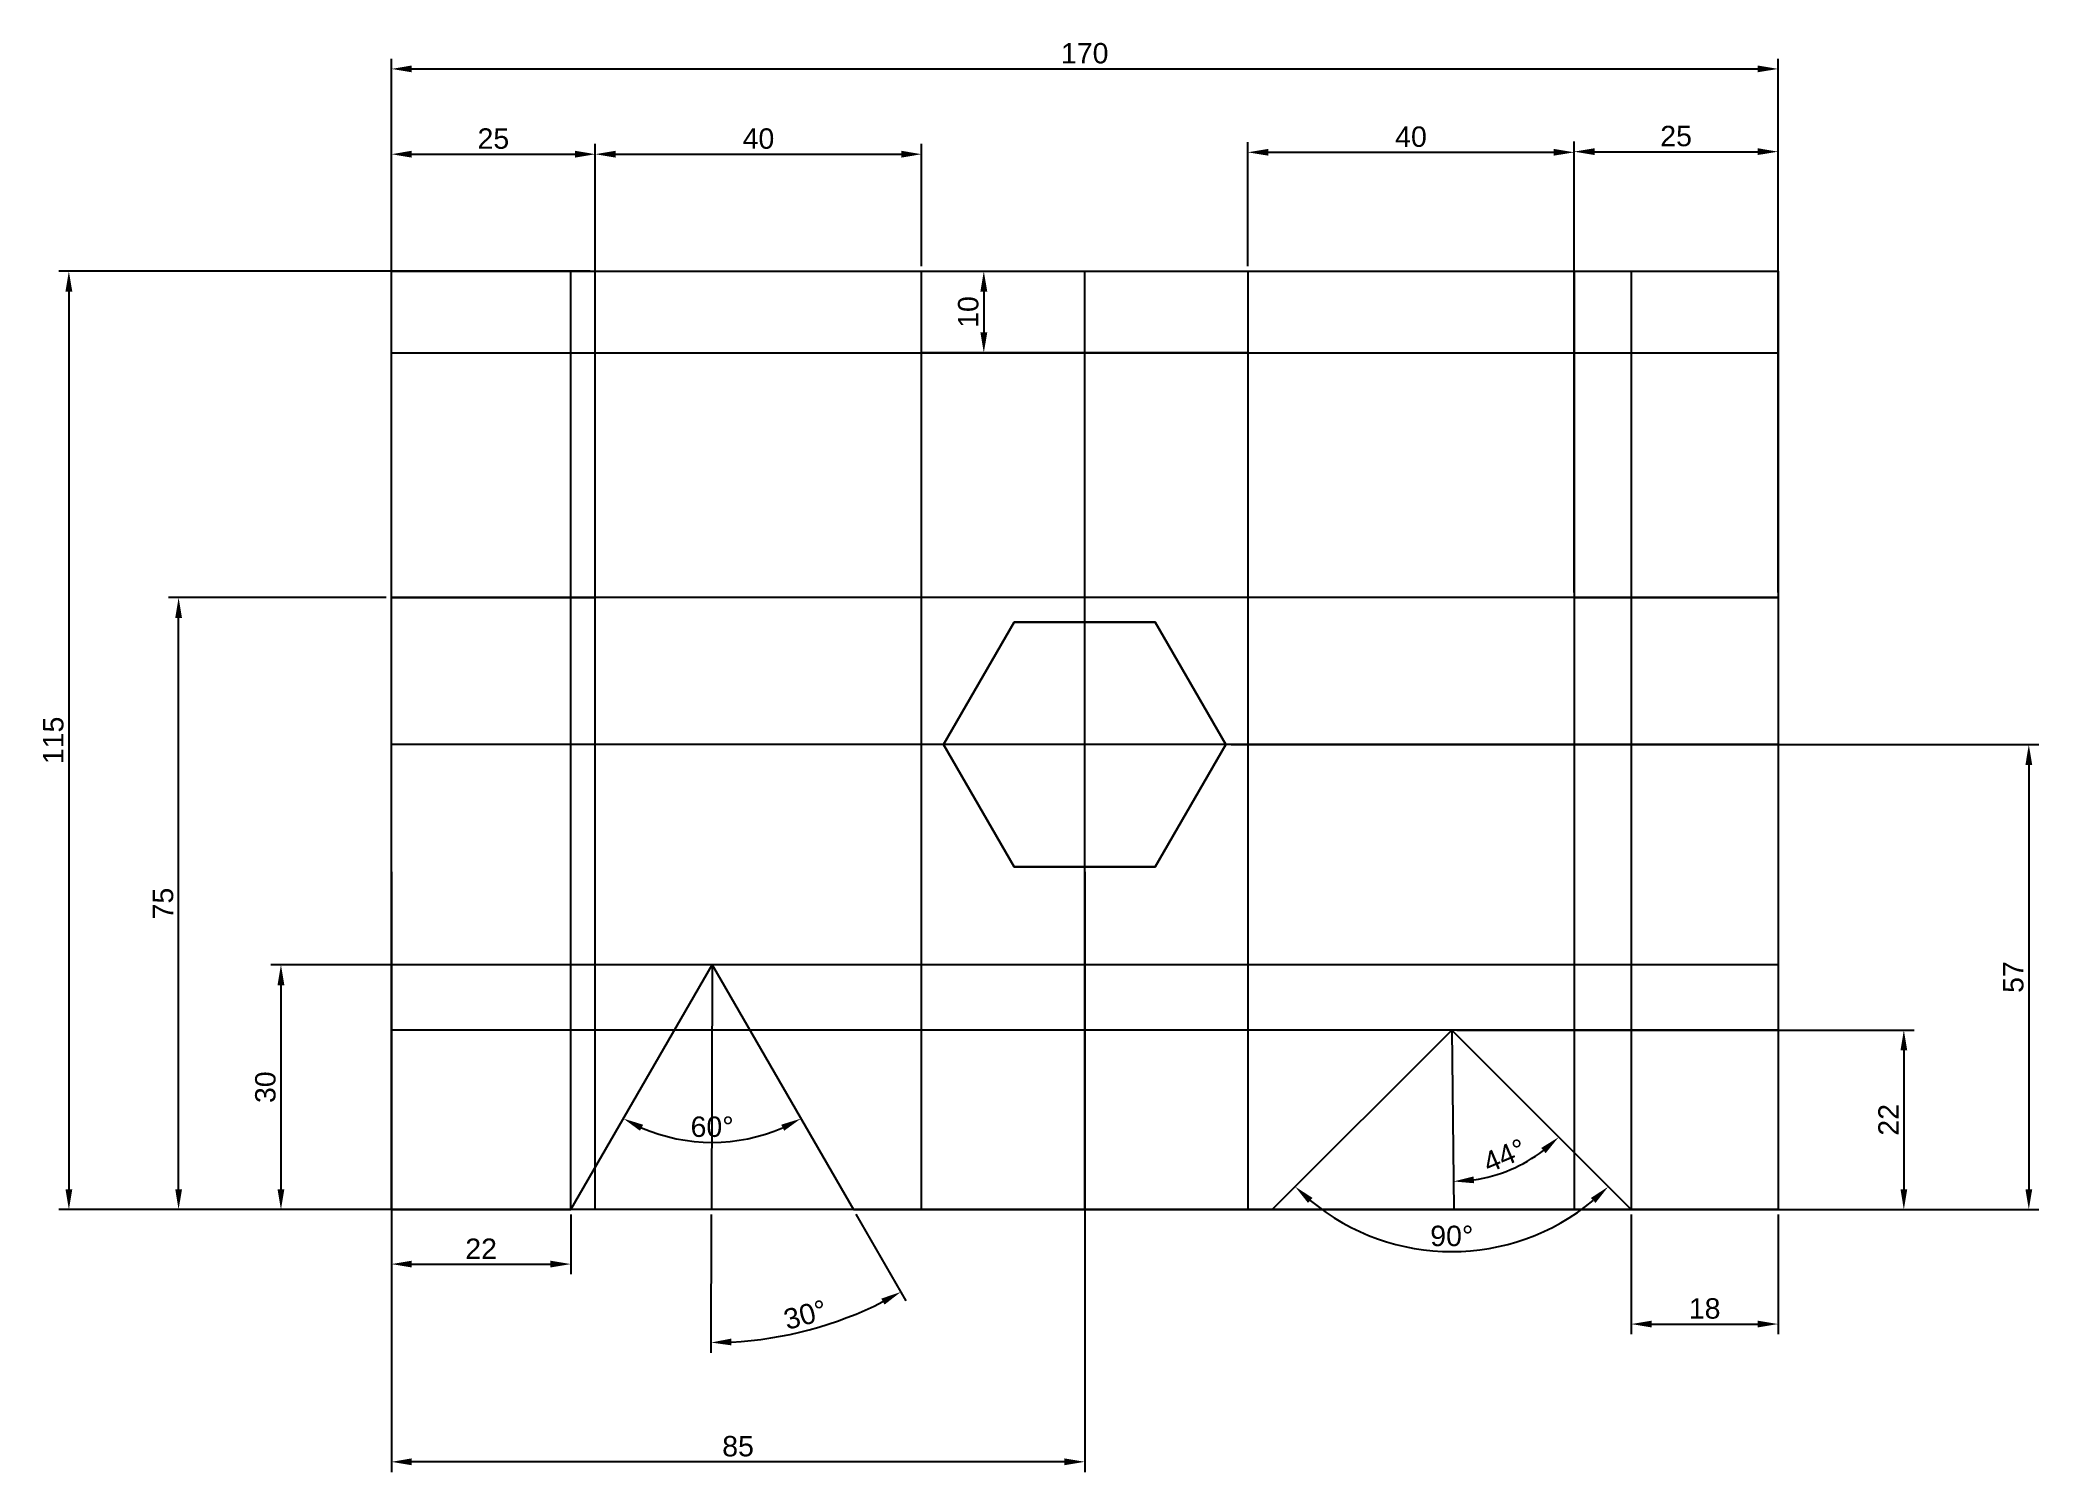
# Model space of a CAD drawing. Header units: millimetres. Extents: x 1066 to 1311, y 661 to 836.
import ezdxf

# ---------------------------------------------------------------- set-up
doc = ezdxf.new("R2010")
doc.units = ezdxf.units.MM
for name, color, linetype in [('Construction', 10, 'Continuous'), ('Dimension', 50, 'Continuous'), ('Object', 90, 'Continuous')]:
    doc.layers.add(name, color=color, linetype=linetype)
doc.styles.get("Standard").update_dxf_attribs({"font": 'arial.ttf'})
doc.dimstyles.new('ISO-25', dxfattribs={"dimtxt": 2.5, "dimasz": 2.5, "dimexe": 1.25, "dimexo": 0.625, "dimtad": 1, "dimtxsty": 'Standard', "dimcen": 2.5, "dimadec": 0, "dimazin": 0, "dimtfac": 1, "dimtmove": 0, "dimatfit": 3, "dimfxl": 1, "dimarcsym": 0})

# ---------------------------------------------------------------- blocks, each defined once
blk = doc.blocks.new('*D1')
at = {"layer": 'Defpoints', "color": 0, "transparency": 16777216}
for p in [(1173.74, 822.42), (1133.74, 808.08), (1173.74, 808.08)]:
    blk.add_point(p, dxfattribs=at)
at = {"layer": 'Dimension', "color": 0, "lineweight": -2, "transparency": 16777216}
for p, q in [((1133.74, 808.71), (1133.74, 823.67)), ((1173.74, 808.71), (1173.74, 823.67)), ((1136.24, 822.42), (1171.24, 822.42))]:
    blk.add_line(p, q, dxfattribs=at)
at = {"layer": 'Dimension', "color": 0, "transparency": 16777216}
for points in [[(1136.24, 822.84), (1136.24, 822), (1133.74, 822.42)], [(1171.24, 822.84), (1171.24, 822), (1173.74, 822.42)]]:
    blk.add_solid(points, dxfattribs=at)
at = {"layer": 'Dimension', "color": 0, "transparency": 16777216, "insert": (1153.74, 824.32), "char_height": 2.5, "attachment_point": 5}
blk.add_mtext('40', dxfattribs=at)
blk = doc.blocks.new('*D2')
at = {"layer": 'Defpoints', "color": 0, "transparency": 16777216}
for p in [(1173.74, 808.08), (1173.74, 798.08), (1181.37, 798.08)]:
    blk.add_point(p, dxfattribs=at)
at = {"layer": 'Dimension', "color": 0, "lineweight": -2, "transparency": 16777216}
for p, q in [((1174.36, 808.08), (1182.62, 808.08)), ((1181.37, 805.58), (1181.37, 800.58)), ((1174.36, 798.08), (1182.62, 798.08))]:
    blk.add_line(p, q, dxfattribs=at)
at = {"layer": 'Dimension', "color": 0, "transparency": 16777216}
for points in [[(1180.95, 805.58), (1181.79, 805.58), (1181.37, 808.08)], [(1180.95, 800.58), (1181.79, 800.58), (1181.37, 798.08)]]:
    blk.add_solid(points, dxfattribs=at)
at = {"layer": 'Dimension', "color": 0, "transparency": 16777216, "insert": (1179.47, 803.08), "char_height": 2.5, "attachment_point": 5, "rotation": 90}
blk.add_mtext('10', dxfattribs=at)
blk = doc.blocks.new('*D3')
at = {"layer": 'Defpoints', "color": 0, "transparency": 16777216}
for p in [(1253.74, 822.65), (1213.74, 808.08), (1253.74, 808.08)]:
    blk.add_point(p, dxfattribs=at)
at = {"layer": 'Dimension', "color": 0, "lineweight": -2, "transparency": 16777216}
for p, q in [((1213.74, 808.71), (1213.74, 823.9)), ((1253.74, 808.71), (1253.74, 823.9)), ((1216.24, 822.65), (1251.24, 822.65))]:
    blk.add_line(p, q, dxfattribs=at)
at = {"layer": 'Dimension', "color": 0, "transparency": 16777216}
for points in [[(1216.24, 823.07), (1216.24, 822.24), (1213.74, 822.65)], [(1251.24, 823.07), (1251.24, 822.24), (1253.74, 822.65)]]:
    blk.add_solid(points, dxfattribs=at)
at = {"layer": 'Dimension', "color": 0, "transparency": 16777216, "insert": (1233.74, 824.55), "char_height": 2.5, "attachment_point": 5}
blk.add_mtext('40', dxfattribs=at)
blk = doc.blocks.new('*D4')
at = {"layer": 'Defpoints', "color": 0, "transparency": 16777216}
for p in [(1108.74, 693.08), (1130.74, 693.08), (1130.74, 686.4)]:
    blk.add_point(p, dxfattribs=at)
at = {"layer": 'Dimension', "color": 0, "lineweight": -2, "transparency": 16777216}
for p, q in [((1108.74, 692.46), (1108.74, 685.15)), ((1130.74, 692.46), (1130.74, 685.15)), ((1111.24, 686.4), (1128.24, 686.4))]:
    blk.add_line(p, q, dxfattribs=at)
at = {"layer": 'Dimension', "color": 0, "transparency": 16777216}
for points in [[(1111.24, 686.82), (1111.24, 685.99), (1108.74, 686.4)], [(1128.24, 686.82), (1128.24, 685.99), (1130.74, 686.4)]]:
    blk.add_solid(points, dxfattribs=at)
at = {"layer": 'Dimension', "color": 0, "transparency": 16777216, "insert": (1119.74, 688.28), "char_height": 2.5, "attachment_point": 5}
blk.add_mtext('22', dxfattribs=at)
blk = doc.blocks.new('*D5')
at = {"layer": 'Defpoints', "color": 0, "transparency": 16777216}
for p in [(1148.06, 723.08), (1095.2, 693.08), (1148.06, 693.08)]:
    blk.add_point(p, dxfattribs=at)
at = {"layer": 'Dimension', "color": 0, "lineweight": -2, "transparency": 16777216}
for p, q in [((1147.43, 723.08), (1093.95, 723.08)), ((1095.2, 720.58), (1095.2, 695.58)), ((1147.43, 693.08), (1093.95, 693.08))]:
    blk.add_line(p, q, dxfattribs=at)
at = {"layer": 'Dimension', "color": 0, "transparency": 16777216}
for points in [[(1094.78, 720.58), (1095.62, 720.58), (1095.2, 723.08)], [(1094.78, 695.58), (1095.62, 695.58), (1095.2, 693.08)]]:
    blk.add_solid(points, dxfattribs=at)
at = {"layer": 'Dimension', "color": 0, "transparency": 16777216, "insert": (1093.3, 708.08), "char_height": 2.5, "attachment_point": 5, "rotation": 90}
blk.add_mtext('30', dxfattribs=at)
blk = doc.blocks.new('*D6')
at = {"layer": 'Defpoints', "color": 0, "transparency": 16777216}
for p in [(1082.65, 768.08), (1108.74, 768.08), (1108.74, 693.08)]:
    blk.add_point(p, dxfattribs=at)
at = {"layer": 'Dimension', "color": 0, "lineweight": -2, "transparency": 16777216}
for p, q in [((1108.11, 768.08), (1081.4, 768.08)), ((1082.65, 695.58), (1082.65, 765.58)), ((1108.11, 693.08), (1081.4, 693.08))]:
    blk.add_line(p, q, dxfattribs=at)
at = {"layer": 'Dimension', "color": 0, "transparency": 16777216}
for points in [[(1082.24, 765.58), (1083.07, 765.58), (1082.65, 768.08)], [(1082.24, 695.58), (1083.07, 695.58), (1082.65, 693.08)]]:
    blk.add_solid(points, dxfattribs=at)
at = {"layer": 'Dimension', "color": 0, "transparency": 16777216, "insert": (1080.76, 730.58), "char_height": 2.5, "attachment_point": 5, "rotation": 90}
blk.add_mtext('75', dxfattribs=at)
blk = doc.blocks.new('*D7')
at = {"layer": 'Defpoints', "color": 0, "transparency": 16777216}
for p in [(1133.74, 808.08), (1069.2, 693.08), (1130.74, 693.08)]:
    blk.add_point(p, dxfattribs=at)
at = {"layer": 'Dimension', "color": 0, "lineweight": -2, "transparency": 16777216}
for p, q in [((1133.11, 808.08), (1067.95, 808.08)), ((1069.2, 805.58), (1069.2, 695.58)), ((1130.11, 693.08), (1067.95, 693.08))]:
    blk.add_line(p, q, dxfattribs=at)
at = {"layer": 'Dimension', "color": 0, "transparency": 16777216}
for points in [[(1068.78, 805.58), (1069.62, 805.58), (1069.2, 808.08)], [(1068.78, 695.58), (1069.62, 695.58), (1069.2, 693.08)]]:
    blk.add_solid(points, dxfattribs=at)
at = {"layer": 'Dimension', "color": 0, "transparency": 16777216, "insert": (1067.3, 750.58), "char_height": 2.5, "attachment_point": 5, "rotation": 90}
blk.add_mtext('115', dxfattribs=at)
blk = doc.blocks.new('*D8')
at = {"layer": 'Defpoints', "color": 0, "transparency": 16777216}
for p in [(1278.74, 832.87), (1108.74, 768.08), (1278.74, 768.08)]:
    blk.add_point(p, dxfattribs=at)
at = {"layer": 'Dimension', "color": 0, "lineweight": -2, "transparency": 16777216}
for p, q in [((1108.74, 768.71), (1108.74, 834.12)), ((1278.74, 768.71), (1278.74, 834.12)), ((1111.24, 832.87), (1276.24, 832.87))]:
    blk.add_line(p, q, dxfattribs=at)
at = {"layer": 'Dimension', "color": 0, "transparency": 16777216}
for points in [[(1111.24, 833.29), (1111.24, 832.46), (1108.74, 832.87)], [(1276.24, 833.29), (1276.24, 832.46), (1278.74, 832.87)]]:
    blk.add_solid(points, dxfattribs=at)
at = {"layer": 'Dimension', "color": 0, "transparency": 16777216, "insert": (1193.74, 834.78), "char_height": 2.5, "attachment_point": 5}
blk.add_mtext('170', dxfattribs=at)
blk = doc.blocks.new('*D9')
at = {"layer": 'Defpoints', "color": 0, "transparency": 16777216}
for p in [(1133.74, 822.42), (1108.74, 768.08), (1133.74, 768.08)]:
    blk.add_point(p, dxfattribs=at)
at = {"layer": 'Dimension', "color": 0, "lineweight": -2, "transparency": 16777216}
for p, q in [((1108.74, 768.71), (1108.74, 823.67)), ((1133.74, 768.71), (1133.74, 823.67)), ((1111.24, 822.42), (1131.24, 822.42))]:
    blk.add_line(p, q, dxfattribs=at)
at = {"layer": 'Dimension', "color": 0, "transparency": 16777216}
for points in [[(1111.24, 822.84), (1111.24, 822), (1108.74, 822.42)], [(1131.24, 822.84), (1131.24, 822), (1133.74, 822.42)]]:
    blk.add_solid(points, dxfattribs=at)
at = {"layer": 'Dimension', "color": 0, "transparency": 16777216, "insert": (1121.24, 824.32), "char_height": 2.5, "attachment_point": 5}
blk.add_mtext('25', dxfattribs=at)
blk = doc.blocks.new('*D10')
at = {"layer": 'Defpoints', "color": 0, "transparency": 16777216}
for p in [(1278.74, 822.73), (1253.74, 768.08), (1278.74, 768.08)]:
    blk.add_point(p, dxfattribs=at)
at = {"layer": 'Dimension', "color": 0, "lineweight": -2, "transparency": 16777216}
for p, q in [((1253.74, 768.71), (1253.74, 823.98)), ((1278.74, 768.71), (1278.74, 823.98)), ((1256.24, 822.73), (1276.24, 822.73))]:
    blk.add_line(p, q, dxfattribs=at)
at = {"layer": 'Dimension', "color": 0, "transparency": 16777216}
for points in [[(1256.24, 823.15), (1256.24, 822.32), (1253.74, 822.73)], [(1276.24, 823.15), (1276.24, 822.32), (1278.74, 822.73)]]:
    blk.add_solid(points, dxfattribs=at)
at = {"layer": 'Dimension', "color": 0, "transparency": 16777216, "insert": (1266.24, 824.63), "char_height": 2.5, "attachment_point": 5}
blk.add_mtext('25', dxfattribs=at)
blk = doc.blocks.new('*D11')
at = {"layer": 'Defpoints', "color": 0, "transparency": 16777216}
for p in [(1238.74, 715.08), (1238.74, 693.08), (1294.16, 693.08)]:
    blk.add_point(p, dxfattribs=at)
at = {"layer": 'Dimension', "color": 0, "lineweight": -2, "transparency": 16777216}
for p, q in [((1239.36, 715.08), (1295.41, 715.08)), ((1294.16, 712.58), (1294.16, 695.58)), ((1239.36, 693.08), (1295.41, 693.08))]:
    blk.add_line(p, q, dxfattribs=at)
at = {"layer": 'Dimension', "color": 0, "transparency": 16777216}
for points in [[(1293.75, 712.58), (1294.58, 712.58), (1294.16, 715.08)], [(1293.75, 695.58), (1294.58, 695.58), (1294.16, 693.08)]]:
    blk.add_solid(points, dxfattribs=at)
at = {"layer": 'Dimension', "color": 0, "transparency": 16777216, "insert": (1292.28, 704.08), "char_height": 2.5, "attachment_point": 5, "rotation": 90}
blk.add_mtext('22', dxfattribs=at)
blk = doc.blocks.new('*D13')
at = {"layer": 'Defpoints', "color": 0, "transparency": 16777216}
for p in [(1260.74, 693.08), (1278.74, 693.08), (1278.74, 679.05)]:
    blk.add_point(p, dxfattribs=at)
at = {"layer": 'Dimension', "color": 0, "lineweight": -2, "transparency": 16777216}
for p, q in [((1260.74, 692.46), (1260.74, 677.8)), ((1278.74, 692.46), (1278.74, 677.8)), ((1263.24, 679.05), (1276.24, 679.05))]:
    blk.add_line(p, q, dxfattribs=at)
at = {"layer": 'Dimension', "color": 0, "transparency": 16777216}
for points in [[(1263.24, 679.47), (1263.24, 678.64), (1260.74, 679.05)], [(1276.24, 679.47), (1276.24, 678.64), (1278.74, 679.05)]]:
    blk.add_solid(points, dxfattribs=at)
at = {"layer": 'Dimension', "color": 0, "transparency": 16777216, "insert": (1269.74, 680.95), "char_height": 2.5, "attachment_point": 5}
blk.add_mtext('18', dxfattribs=at)
blk = doc.blocks.new('*D14')
at = {"layer": 'Defpoints', "color": 0, "transparency": 16777216}
for p in [(1211.06, 750.08), (1211.06, 693.08), (1309.48, 693.08)]:
    blk.add_point(p, dxfattribs=at)
at = {"layer": 'Dimension', "color": 0, "lineweight": -2, "transparency": 16777216}
for p, q in [((1211.68, 750.08), (1310.73, 750.08)), ((1309.48, 747.58), (1309.48, 695.58)), ((1211.68, 693.08), (1310.73, 693.08))]:
    blk.add_line(p, q, dxfattribs=at)
at = {"layer": 'Dimension', "color": 0, "transparency": 16777216}
for points in [[(1309.07, 747.58), (1309.9, 747.58), (1309.48, 750.08)], [(1309.07, 695.58), (1309.9, 695.58), (1309.48, 693.08)]]:
    blk.add_solid(points, dxfattribs=at)
at = {"layer": 'Dimension', "color": 0, "transparency": 16777216, "insert": (1307.59, 721.58), "char_height": 2.5, "attachment_point": 5, "rotation": 90}
blk.add_mtext('57', dxfattribs=at)
blk = doc.blocks.new('*D15')
at = {"layer": 'Defpoints', "color": 0, "transparency": 16777216}
for p in [(1148.06, 723.08), (1148.06, 723.08), (1144.28, 701.65), (1130.74, 693.08), (1165.38, 693.08)]:
    blk.add_point(p, dxfattribs=at)
at = {"layer": 'Dimension', "color": 0, "lineweight": -2, "transparency": 16777216}
blk.add_arc((1148.06, 723.08), 21.76, 246.586, 293.414, dxfattribs=at)
at = {"layer": 'Dimension', "color": 0, "transparency": 16777216}
for points in [[(1139.22, 702.74), (1139.6, 703.48), (1137.18, 704.23)], [(1156.52, 703.48), (1156.89, 702.74), (1158.94, 704.23)]]:
    blk.add_solid(points, dxfattribs=at)
at = {"layer": 'Dimension', "color": 0, "transparency": 16777216, "insert": (1148.06, 703.22), "char_height": 2.5, "attachment_point": 5}
blk.add_mtext('60°', dxfattribs=at)
blk = doc.blocks.new('*D16')
at = {"layer": 'Defpoints', "color": 0, "transparency": 16777216}
for p in [(1148.06, 723.08), (1148.06, 723.08), (1147.97, 693.08), (1165.38, 693.08), (1156, 677.48)]:
    blk.add_point(p, dxfattribs=at)
at = {"layer": 'Dimension', "color": 0, "lineweight": -2, "transparency": 16777216}
for p, q in [((1147.96, 692.46), (1147.91, 675.54)), ((1165.69, 692.54), (1171.82, 681.91))]:
    blk.add_line(p, q, dxfattribs=at)
blk.add_arc((1148.06, 723.08), 46.29, 272.922, 296.905, dxfattribs=at)
at = {"layer": 'Dimension', "color": 0, "transparency": 16777216}
for points in [[(1168.8, 682.17), (1169.2, 681.44), (1171.2, 682.99)], [(1150.43, 676.44), (1150.41, 677.27), (1147.92, 676.79)]]:
    blk.add_solid(points, dxfattribs=at)
at = {"layer": 'Dimension', "color": 0, "transparency": 16777216, "insert": (1159.48, 680.19), "char_height": 2.5, "attachment_point": 5, "rotation": 14.9135}
blk.add_mtext('30°', dxfattribs=at)
blk = doc.blocks.new('*D18')
at = {"layer": 'Defpoints', "color": 0, "transparency": 16777216}
for p in [(1108.74, 735.08), (1193.74, 735.08), (1108.74, 662.17)]:
    blk.add_point(p, dxfattribs=at)
at = {"layer": 'Dimension', "color": 0, "lineweight": -2, "transparency": 16777216}
for p, q in [((1108.74, 734.46), (1108.74, 660.92)), ((1193.74, 734.46), (1193.74, 660.92)), ((1191.24, 662.17), (1111.24, 662.17))]:
    blk.add_line(p, q, dxfattribs=at)
at = {"layer": 'Dimension', "color": 0, "transparency": 16777216}
for points in [[(1111.24, 662.59), (1111.24, 661.75), (1108.74, 662.17)], [(1191.24, 662.59), (1191.24, 661.75), (1193.74, 662.17)]]:
    blk.add_solid(points, dxfattribs=at)
at = {"layer": 'Dimension', "color": 0, "transparency": 16777216, "insert": (1151.24, 664.07), "char_height": 2.5, "attachment_point": 5}
blk.add_mtext('85', dxfattribs=at)
blk = doc.blocks.new('*D19')
at = {"layer": 'Defpoints', "color": 0, "transparency": 16777216}
for p in [(1238.74, 715.08), (1238.74, 715.08), (1216.74, 693.08), (1260.74, 693.08), (1231.71, 688.86)]:
    blk.add_point(p, dxfattribs=at)
at = {"layer": 'Dimension', "color": 0, "lineweight": -2, "transparency": 16777216}
blk.add_arc((1238.74, 715.08), 27.14, 230.2796, 309.7204, dxfattribs=at)
at = {"layer": 'Dimension', "color": 0, "transparency": 16777216}
for points in [[(1221.11, 693.9), (1221.67, 694.51), (1219.54, 695.89)], [(1255.8, 694.51), (1256.36, 693.9), (1257.93, 695.89)]]:
    blk.add_solid(points, dxfattribs=at)
at = {"layer": 'Dimension', "color": 0, "transparency": 16777216, "insert": (1238.74, 689.84), "char_height": 2.5, "attachment_point": 5}
blk.add_mtext('90°', dxfattribs=at)
blk = doc.blocks.new('*D21')
at = {"layer": 'Defpoints', "color": 0, "transparency": 16777216}
for p in [(1238.74, 715.08), (1238.74, 715.08), (1243.67, 697.2), (1238.98, 693.08), (1260.74, 693.08)]:
    blk.add_point(p, dxfattribs=at)
at = {"layer": 'Dimension', "color": 0, "lineweight": -2, "transparency": 16777216}
blk.add_arc((1238.74, 715.08), 18.55, 278.3728, 307.2736, dxfattribs=at)
at = {"layer": 'Dimension', "color": 0, "transparency": 16777216}
for points in [[(1249.7, 700.63), (1250.25, 700), (1251.85, 701.96)], [(1241.47, 696.31), (1241.4, 697.14), (1238.95, 696.53)]]:
    blk.add_solid(points, dxfattribs=at)
at = {"layer": 'Dimension', "color": 0, "transparency": 16777216, "insert": (1245.2, 699.71), "char_height": 2.5, "attachment_point": 5, "rotation": 22.8232}
blk.add_mtext('44°', dxfattribs=at)

msp = doc.modelspace()

# ---------------------------------------------------------------- linework, layer by layer
at = {"layer": 'Construction'}
for p, q in [((1108.736, 808.08), (1278.736, 808.08)), ((1108.736, 693.08), (1108.736, 808.08)), ((1130.736, 693.08), (1130.736, 808.08)), ((1133.736, 693.08), (1133.736, 808.08)), ((1173.736, 693.08), (1173.736, 808.08)), ((1193.736, 693.08), (1193.736, 808.08)), ((1213.736, 808.08), (1213.736, 693.08)), ((1253.736, 808.08), (1253.736, 693.08)), ((1260.736, 808.08), (1260.736, 693.08)), ((1278.736, 808.08), (1278.736, 693.08)), ((1108.736, 798.08), (1278.736, 798.08)), ((1278.736, 768.08), (1108.736, 768.08)), ((1278.736, 750.08), (1108.736, 750.08)), ((1278.736, 723.08), (1108.736, 723.08)), ((1130.736, 693.08), (1148.056, 723.08)), ((1148.056, 723.08), (1147.966, 693.08)), ((1148.056, 723.08), (1165.377, 693.08)), ((1278.736, 715.08), (1108.736, 715.08)), ((1143.624, 715.404), (1143.624, 715.404)), ((1238.736, 715.08), (1216.736, 693.08)), ((1260.736, 693.08), (1238.736, 715.08)), ((1238.736, 715.08), (1238.984, 693.08)), ((1278.736, 693.08), (1108.736, 693.08))]:
    msp.add_line(p, q, dxfattribs=at)
msp.add_lwpolyline([(1185.075, 765.08), (1176.415, 750.08), (1185.075, 735.08), (1202.396, 735.08), (1211.056, 750.08), (1202.396, 765.08)], close=True, dxfattribs=at)
at = {"layer": 'Object'}
for p, q in [((1133.736, 768.08), (1133.736, 808.08)), ((1133.736, 808.08), (1173.736, 808.08)), ((1173.736, 798.08), (1173.736, 808.08)), ((1213.736, 808.08), (1213.736, 798.08)), ((1213.736, 808.08), (1253.736, 808.08)), ((1253.736, 808.08), (1253.736, 768.08)), ((1213.736, 798.08), (1173.736, 798.08)), ((1108.736, 693.08), (1108.736, 768.08)), ((1108.736, 768.08), (1133.736, 768.08)), ((1253.736, 768.08), (1278.736, 768.08)), ((1278.736, 768.08), (1278.736, 693.08)), ((1176.415, 750.08), (1185.075, 765.08)), ((1185.075, 765.08), (1202.396, 765.08)), ((1202.396, 765.08), (1211.056, 750.08)), ((1185.075, 735.08), (1176.415, 750.08)), ((1211.056, 750.08), (1202.396, 735.08)), ((1202.396, 735.08), (1185.075, 735.08)), ((1130.736, 693.08), (1148.056, 723.08)), ((1148.056, 723.08), (1165.377, 693.08)), ((1216.736, 693.08), (1238.736, 715.08)), ((1238.736, 715.08), (1260.736, 693.08)), ((1108.736, 693.08), (1130.736, 693.08)), ((1165.377, 693.08), (1216.736, 693.08)), ((1260.736, 693.08), (1278.736, 693.08))]:
    msp.add_line(p, q, dxfattribs=at)

# ---------------------------------------------------------------- dimensions: what is measured, and where the dimension line sits
at = {"layer": 'Dimension'}
for base, p1, p2, picture, middle in [((1278.736, 832.874), (1108.736, 768.08), (1278.736, 768.08), '*D8', (1193.736, 834.775)), ((1133.736, 822.421), (1108.736, 768.08), (1133.736, 768.08), '*D9', (1121.236, 824.323)), ((1173.736, 822.421), (1133.736, 808.08), (1173.736, 808.08), '*D1', (1153.736, 824.323)), ((1253.736, 822.652), (1213.736, 808.08), (1253.736, 808.08), '*D3', (1233.736, 824.553)), ((1278.736, 822.732), (1253.736, 768.08), (1278.736, 768.08), '*D10', (1266.236, 824.634)), ((1108.736, 662.171), (1193.736, 735.08), (1108.736, 735.08), '*D18', (1151.236, 664.073)), ((1130.736, 686.403), (1108.736, 693.08), (1130.736, 693.08), '*D4', (1119.736, 688.283)), ((1278.736, 679.052), (1260.736, 693.08), (1278.736, 693.08), '*D13', (1269.736, 680.953))]:
    dim = msp.add_linear_dim(base=base, p1=p1, p2=p2, dimstyle='ISO-25', dxfattribs=at)
    dim.commit()
    dim.dimension.update_dxf_attribs({"geometry": picture, "text_midpoint": middle})
for base, p1, p2, picture, middle in [((1069.199, 693.08), (1133.736, 808.08), (1130.736, 693.08), '*D7', (1067.298, 750.58)), ((1181.369, 798.08), (1173.736, 808.08), (1173.736, 798.08), '*D2', (1179.468, 803.08)), ((1082.653, 768.08), (1108.736, 693.08), (1108.736, 768.08), '*D6', (1080.757, 730.58)), ((1309.483, 693.08), (1211.056, 750.08), (1211.056, 693.08), '*D14', (1307.587, 721.58)), ((1095.2, 693.08), (1148.056, 723.08), (1148.056, 693.08), '*D5', (1093.298, 708.08)), ((1294.162, 693.08), (1238.736, 715.08), (1238.736, 693.08), '*D11', (1292.282, 704.08))]:
    dim = msp.add_linear_dim(base=base, p1=p1, p2=p2, angle=90, dimstyle='ISO-25', dxfattribs=at)
    dim.commit()
    dim.dimension.update_dxf_attribs({"geometry": picture, "text_midpoint": middle})
for base, line1, line2, picture, middle in [((1144.277, 701.65), ((1130.736, 693.08), (1148.056, 723.08)), ((1148.056, 723.08), (1165.377, 693.08)), '*D15', (1148.056, 703.22)), ((1156.002, 677.481), ((1148.056, 723.08), (1147.966, 693.08)), ((1148.056, 723.08), (1165.377, 693.08)), '*D16', (1159.479, 680.191)), ((1231.711, 688.865), ((1238.736, 715.08), (1260.736, 693.08)), ((1216.736, 693.08), (1238.736, 715.08)), '*D19', (1238.736, 689.841)), ((1243.672, 697.196), ((1238.736, 715.08), (1238.984, 693.08)), ((1238.736, 715.08), (1260.736, 693.08)), '*D21', (1245.205, 699.708))]:
    dim = msp.add_angular_dim_2l(base=base, line1=line1, line2=line2, dimstyle='ISO-25', dxfattribs=at)
    dim.commit()
    dim.dimension.update_dxf_attribs({"geometry": picture, "text_midpoint": middle})

doc.saveas('drawing.dxf')
